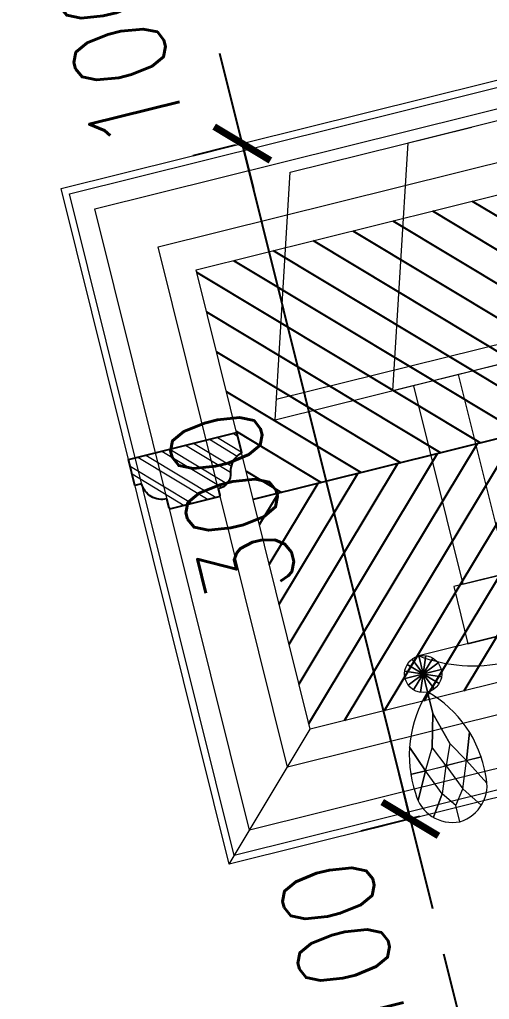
# Model space of a CAD drawing. Header units: inches. Extents: x 252212 to 296477, y 417293 to 492071.
# Drawn here: x 283335.3 to 283537.8, y 478430.5 to 478852.8 of the extents above; entities that cross this region are included whole.
import ezdxf

# ---------------------------------------------------------------- set-up
doc = ezdxf.new("R2010")
doc.units = ezdxf.units.IN
doc.header["$MEASUREMENT"] = 0
for name, color, linetype in [('8', 8, 'Continuous'), ('ELECTRICAL', 10, 'Continuous'), ('gypsum', 31, 'Continuous'), ('Layer2', 2, 'Continuous'), ('MARBLE HATCH', 251, 'Continuous'), ('WOOD LINES', 35, 'Continuous')]:
    doc.layers.add(name, color=color, linetype=linetype)
for name, color, linetype, lineweight in [('A-Dim-ID', 9, 'Continuous', 20), ('Glass', 4, 'Continuous', 0), ('Marble', 6, 'Continuous', 0)]:
    doc.layers.add(name, color=color, linetype=linetype, lineweight=lineweight)
doc.styles.add('ST9', font='romans.shx', dxfattribs={"width": 0.8})
doc.dimstyles.new('DIM-20', dxfattribs={"dimscale": 1000, "dimtxt": 0.044, "dimasz": 0.035, "dimexe": 0.022, "dimexo": 0.022, "dimgap": 0.022, "dimtad": 1, "dimdec": 0, "dimzin": 0, "dimdsep": 46, "dimtxsty": 'ST9', "dimblk1": 'ARCHTICK', "dimblk2": 'ARCHTICK', "dimsah": 1, "dimcen": 0.088, "dimdle": 0.04, "dimclrd": 256, "dimclre": 256, "dimclrt": 3, "dimadec": 0, "dimazin": 0, "dimtfac": 1, "dimtdec": 0, "dimtix": 1, "dimtofl": 0, "dimtmove": 1, "dimatfit": 3, "dimldrblk": 'CLOSED', "dimfxl": 1, "dimtolj": 1, "dimtzin": 0, "dimarcsym": 0})

# ---------------------------------------------------------------- blocks, each defined once
blk = doc.blocks.new('SECTION A AND B CEILING')
at = {"layer": '8'}
h = blk.add_hatch(dxfattribs=at)
h.set_pattern_fill('ANSI31', color=256, scale=100, style=0)
edge = h.paths.add_edge_path()
edge.add_line((113691.15, 11126.91), (116053.5, 11126.91))
edge.add_arc((116053.5, 10976.91), 150, 0, 90, ccw=False)
edge.add_line((116203.5, 10976.91), (116203.5, 10801.91))
edge.add_line((116203.5, 10801.91), (116115, 10801.91))
edge.add_line((116115, 10801.91), (116058.39, 10876.91))
edge.add_line((116058.39, 10876.91), (116019.32, 10876.91))
edge.add_line((116019.32, 10876.91), (116019.32, 10854.41))
edge.add_line((116019.32, 10854.41), (116028.32, 10854.41))
edge.add_line((116028.32, 10854.41), (116028.32, 10846.91))
edge.add_arc((116029.21, 10818.98), 27.95, 29.519, 91.8217, ccw=False)
edge.add_arc((116021.07, 10817.34), 35.93, 6.5273, 25.3967, ccw=False)
edge.add_arc((115725.48, 10783.27), 333.48, 4.7514, 6.5687, ccw=False)
edge.add_arc((116110.97, 10816.64), 53.47, 186.1636, 202.8448)
edge.add_arc((116077.99, 10803.75), 18.1, -154.2285, -83.169)
edge.add_line((116080.14, 10785.78), (116080.14, 10782.78))
edge.add_arc((116080.14, 10774.98), 7.8, 90, 308.4673)
edge.add_line((116085, 10768.87), (116085, 10759.87))
edge.add_arc((116085, 10738.87), 21, 0, 90, ccw=False)
edge.add_line((116106, 10738.87), (116155, 10738.87))
edge.add_line((116155, 10738.87), (116155, 10693.87))
edge.add_line((116155, 10693.87), (116275, 10693.87))
edge.add_line((116275, 10693.87), (116275, 10713.87))
edge.add_line((116275, 10713.87), (116295, 10713.87))
edge.add_line((116295, 10713.87), (116295, 10738.87))
edge.add_line((116295, 10738.87), (116228.5, 10738.87))
edge.add_line((116228.5, 10738.87), (116228.5, 10976.91))
edge.add_arc((116053.5, 10976.91), 175, 0, 90)
edge.add_line((116053.5, 11151.91), (113691.15, 11151.91))
edge.add_line((113691.15, 11151.91), (113166.49, 11151.91))
edge.add_arc((113166.49, 10976.91), 175, 90, 180)
edge.add_line((112991.49, 10976.91), (112991.49, 10738.87))
edge.add_line((112991.49, 10738.87), (112924.99, 10738.87))
edge.add_line((112924.99, 10738.87), (112924.99, 10713.87))
edge.add_line((112924.99, 10713.87), (112944.99, 10713.87))
edge.add_line((112944.99, 10713.87), (112944.99, 10693.87))
edge.add_line((112944.99, 10693.87), (113064.99, 10693.87))
edge.add_line((113064.99, 10693.87), (113064.99, 10738.87))
edge.add_line((113064.99, 10738.87), (113113.99, 10738.87))
edge.add_arc((113134.99, 10738.87), 21, 90, 180, ccw=False)
edge.add_line((113134.99, 10759.87), (113134.99, 10768.87))
edge.add_arc((113139.85, 10774.98), 7.8, -128.4673, 90)
edge.add_line((113139.85, 10782.78), (113139.85, 10785.78))
edge.add_arc((113142, 10803.75), 18.1, -96.831, -25.7715)
edge.add_arc((113109.02, 10816.64), 53.47, -22.8448, -6.1636)
edge.add_arc((113494.51, 10783.27), 333.48, 173.4313, 175.2486, ccw=False)
edge.add_arc((113198.92, 10817.34), 35.93, 154.6033, 173.4727, ccw=False)
edge.add_arc((113190.78, 10818.98), 27.95, 88.1783, 150.481, ccw=False)
edge.add_line((113191.67, 10846.91), (113191.67, 10854.41))
edge.add_line((113191.67, 10854.41), (113200.67, 10854.41))
edge.add_line((113200.67, 10854.41), (113200.67, 10876.91))
edge.add_line((113200.67, 10876.91), (113161.6, 10876.91))
edge.add_line((113161.6, 10876.91), (113104.99, 10801.91))
edge.add_line((113104.99, 10801.91), (113016.49, 10801.91))
edge.add_line((113016.49, 10801.91), (113016.49, 10976.91))
edge.add_arc((113166.49, 10976.91), 150, 90, 180, ccw=False)
edge.add_line((113166.49, 11126.91), (113691.15, 11126.91))
blk = doc.blocks.new('crystal ch 21')
at = {"layer": 'Glass', "color": 193, "lineweight": 0}
for p, q in [((38179.6, 39445.68), (38475.33, 39445.43)), ((38212.43, 39307.47), (38212.43, 39323.47)), ((38212.43, 39323.47), (38212.43, 39307.47)), ((38206.77, 39309.81), (38218.09, 39321.13)), ((38218.09, 39309.81), (38206.77, 39321.13)), ((38218.09, 39321.13), (38206.77, 39309.81)), ((38206.77, 39321.13), (38218.09, 39309.81)), ((38209.37, 39308.08), (38215.49, 39322.86)), ((38215.49, 39308.08), (38209.37, 39322.86)), ((38215.49, 39322.86), (38209.37, 39308.08)), ((38209.37, 39322.86), (38215.49, 39308.08)), ((38204.43, 39315.47), (38220.43, 39315.47)), ((38220.43, 39315.47), (38204.43, 39315.47)), ((38205.04, 39312.41), (38219.82, 39318.53)), ((38219.82, 39312.41), (38205.04, 39318.53)), ((38219.82, 39318.53), (38205.04, 39312.41)), ((38205.04, 39318.53), (38219.82, 39312.41)), ((38196.69, 39274.7), (38213.44, 39274.7)), ((38228.17, 39274.7), (38211.43, 39274.7))]:
    blk.add_line(p, q, dxfattribs=at)
for points in [[(38319.98, 39437.03), (38176.89, 39437.03), (38209.03, 39539.23), (38209.03, 39539.23), (38289.69, 39539.23)], [(38372.37, 39437.03), (38229.27, 39437.03), (38261.42, 39539.23), (38261.42, 39539.23), (38342.08, 39539.23), (38353.62, 39502.53)], [(38321.83, 39437.03), (38178.74, 39437.03)], [(38374.22, 39437.03), (38231.13, 39437.03)], [(38212.43, 39249.85), (38212.43, 39257.07), (38207.84, 39263.33), (38203.32, 39274.7), (38199.07, 39286.24), (38203.32, 39274.7), (38208.54, 39283.63), (38212.43, 39297.92), (38212.43, 39307.47), (38212.43, 39297.92), (38208.54, 39283.63), (38212.34, 39274.7), (38207.84, 39263.33), (38201.8, 39254.48), (38207.84, 39263.33), (38203.32, 39274.7), (38197.12, 39263.1), (38203.32, 39274.7), (38196.69, 39274.7), (38212.34, 39274.7)], [(38212.43, 39249.85), (38212.43, 39257.07), (38217.02, 39263.33), (38221.55, 39274.7), (38225.79, 39286.24), (38221.55, 39274.7), (38216.32, 39283.63), (38212.43, 39297.92), (38212.43, 39307.47), (38212.43, 39297.92), (38216.32, 39283.63), (38212.52, 39274.7), (38217.02, 39263.33), (38223.06, 39254.48), (38217.02, 39263.33), (38221.55, 39274.7), (38227.74, 39263.1), (38221.55, 39274.7), (38228.17, 39274.7), (38212.52, 39274.7)]]:
    blk.add_lwpolyline(points, dxfattribs=at)
for points in [[(38258.43, 39437.03), (38238.43, 39437.03), (38238.43, 39348.88), (38258.43, 39348.88)], [(38262.32, 39348.88), (38234.32, 39348.88), (38234.32, 39323.47), (38262.32, 39323.47)]]:
    blk.add_lwpolyline(points, close=True, dxfattribs=at)
blk.add_lwpolyline([(38284.43, 39323.47), (38212.43, 39323.47, 0.143523), (38248.43, 39311.69, 0.093471), (38274.44, 39317.98, 0.093471)], format="xyb", dxfattribs=at)
blk.add_circle((38212.43, 39315.47), 8, dxfattribs=at)
for centre, radius, start, end in [((38247.66, 39270.57), 51.02, 133.6719, 184.6189), ((38177.2, 39270.57), 51.02, 355.3811, 46.3281), ((38213.26, 39266.29), 16.46, 179.4032, 267.0984), ((38211.6, 39266.29), 16.46, 272.9016, 0.5968)]:
    blk.add_arc(centre, radius, start, end, dxfattribs=at)
blk = doc.blocks.new('_ARCHTICK')
at = {"color": 0, "linetype": 'ByBlock', "const_width": 0.15}
blk.add_lwpolyline([(-0.5, -0.5), (0.5, 0.5)], dxfattribs=at)
blk = doc.blocks.new('*D144')
at = {"layer": 'A-Dim-ID', "lineweight": -2, "transparency": 16777216}
for p, q in [((283887.62, 476965.35), (283518.23, 478450.02)), ((283521.46, 478409.61), (283506.54, 478405.89)), ((283871.53, 477002.57), (283856.61, 476998.86))]:
    blk.add_line(p, q, dxfattribs=at)
at = {"layer": 'Defpoints', "color": 0, "transparency": 16777216}
for p in [(283542.81, 478414.92, 0), (283527.89, 478411.21), (283892.88, 477007.88, 0)]:
    blk.add_point(p, dxfattribs=at)
at = {"layer": 'A-Dim-ID', "lineweight": -2, "transparency": 16777216, "xscale": 20, "yscale": 20, "zscale": 20}
for p, rotation in [((283527.89, 478411.21), 103.9714232829857), ((283877.96, 477004.17), 283.9714232829857)]:
    blk.add_blockref('_ARCHTICK', p, dxfattribs=dict(at, rotation=rotation))
at = {"layer": 'A-Dim-ID', "color": 3, "transparency": 16777216, "insert": (283662.17, 477697.55), "char_height": 40, "attachment_point": 5, "rotation": 103.9714, "style": 'ST9'}
blk.add_mtext('\\A1;1450', dxfattribs=at)
blk = doc.blocks.new('_CLOSED')
at = {"color": 0, "linetype": 'ByBlock'}
for p, q in [((-1, 0.167), (0, 0)), ((-1, 0.167), (-1, -0.167)), ((0, 0), (-1, -0.167)), ((0, 0), (-1, 0))]:
    blk.add_line(p, q, dxfattribs=at)
blk = doc.blocks.new('*D145')
at = {"layer": 'A-Dim-ID', "lineweight": -2, "transparency": 16777216}
for p, q in [((283503.74, 478508.26), (283498.92, 478527.67)), ((283492.32, 478505.42), (283482.4, 478502.95)), ((283527.89, 478411.21), (283532.72, 478391.8)), ((283519.9, 478409.22), (283506.54, 478405.89))]:
    blk.add_line(p, q, dxfattribs=at)
at = {"layer": 'Defpoints', "color": 0, "transparency": 16777216}
for p in [(283503.74, 478508.26), (283513.67, 478510.73, 0), (283541.25, 478414.53, 0)]:
    blk.add_point(p, dxfattribs=at)
at = {"layer": 'A-Dim-ID', "lineweight": -2, "transparency": 16777216, "xscale": 20, "yscale": 20, "zscale": 20}
for p, rotation in [((283503.74, 478508.26), 283.9714232829857), ((283527.89, 478411.21), 103.9714232829857)]:
    blk.add_blockref('_ARCHTICK', p, dxfattribs=dict(at, rotation=rotation))
at = {"layer": 'A-Dim-ID', "color": 3, "transparency": 16777216, "insert": (283475.06, 478449.59), "char_height": 40, "attachment_point": 5, "rotation": 103.9714, "style": 'ST9'}
blk.add_mtext('\\A1;100', dxfattribs=at)
blk = doc.blocks.new('*D146')
at = {"layer": 'A-Dim-ID', "lineweight": -2, "transparency": 16777216}
for p, q in [((283513.4, 478469.45), (283421.65, 478838.22)), ((283425.94, 478798.07), (283409.96, 478794.09)), ((283507.75, 478509.26), (283482.4, 478502.95))]:
    blk.add_line(p, q, dxfattribs=at)
at = {"layer": 'Defpoints', "color": 0, "transparency": 16777216}
for p in [(283447.28, 478803.38, 0), (283431.31, 478799.4), (283529.09, 478514.57, 0)]:
    blk.add_point(p, dxfattribs=at)
at = {"layer": 'A-Dim-ID', "lineweight": -2, "transparency": 16777216, "xscale": 20, "yscale": 20, "zscale": 20}
for p, rotation in [((283431.31, 478799.4), 103.9714232829857), ((283503.74, 478508.26), 283.9714232829857)]:
    blk.add_blockref('_ARCHTICK', p, dxfattribs=dict(at, rotation=rotation))
at = {"layer": 'A-Dim-ID', "color": 3, "transparency": 16777216, "insert": (283426.77, 478643.69), "char_height": 40, "attachment_point": 5, "rotation": 103.9714, "style": 'ST9'}
blk.add_mtext('\\A1;300', dxfattribs=at)
blk = doc.blocks.new('*D147')
at = {"layer": 'A-Dim-ID', "lineweight": -2, "transparency": 16777216}
for p, q in [((283407.16, 478896.48), (283402.33, 478915.89)), ((283404.14, 478895.73), (283385.81, 478891.17)), ((283428.29, 478798.65), (283409.96, 478794.09)), ((283431.31, 478799.4), (283436.14, 478780))]:
    blk.add_line(p, q, dxfattribs=at)
at = {"layer": 'Defpoints', "color": 0, "transparency": 16777216}
for p in [(283425.49, 478901.04, 0), (283407.16, 478896.48), (283449.64, 478803.96, 0)]:
    blk.add_point(p, dxfattribs=at)
at = {"layer": 'A-Dim-ID', "lineweight": -2, "transparency": 16777216, "xscale": 20, "yscale": 20, "zscale": 20}
for p, rotation in [((283407.16, 478896.48), 283.9714232829857), ((283431.31, 478799.4), 103.9714232829857)]:
    blk.add_blockref('_ARCHTICK', p, dxfattribs=dict(at, rotation=rotation))
at = {"layer": 'A-Dim-ID', "color": 3, "transparency": 16777216, "insert": (283378.48, 478837.8), "char_height": 40, "attachment_point": 5, "rotation": 103.9714, "style": 'ST9'}
blk.add_mtext('\\A1;100', dxfattribs=at)
blk = doc.blocks.new('*D150')
at = {"layer": 'A-Dim-ID', "lineweight": -2, "transparency": 16777216}
blk.add_line((282527.54, 477668.02), (285681.41, 478452.7), dxfattribs=at)
at = {"layer": 'Defpoints', "color": 0, "transparency": 16777216}
for p in [(285642.59, 478443.04, 0), (285642.59, 478443.04), (282566.35, 477677.68, 0)]:
    blk.add_point(p, dxfattribs=at)
at = {"layer": 'A-Dim-ID', "lineweight": -2, "transparency": 16777216, "xscale": 20, "yscale": 20, "zscale": 20}
for p, rotation in [((285642.59, 478443.04), 13.9714232829857), ((282566.35, 477677.68), 193.9714232829857)]:
    blk.add_blockref('_ARCHTICK', p, dxfattribs=dict(at, rotation=rotation))
at = {"layer": 'A-Dim-ID', "color": 3, "transparency": 16777216, "insert": (284094.33, 478101.11), "char_height": 40, "attachment_point": 5, "rotation": 13.9714, "style": 'ST9'}
blk.add_mtext('\\A1;3170', dxfattribs=at)

msp = doc.modelspace()

# ---------------------------------------------------------------- hatches: boundary and pattern name
at = {"layer": 'MARBLE HATCH', "lineweight": 0}
h = msp.add_hatch(dxfattribs=at)
h.set_pattern_fill('ANSI32', color=256, scale=20, angle=103.9714)
h.set_pattern_definition([(148.971423, (412462.864, 475213.4084), (-3.86599147, -6.42682736), []), (148.971423, (412462.011, 475216.839), (-3.86599147, -6.42682736), [])])
edge = h.paths.add_edge_path()
edge.add_arc((283396.66, 478654.95), 9, 193.9714, 238.9714, ccw=False)
edge.add_line((283387.93, 478652.78), (283385.01, 478652.05))
edge.add_line((283385.01, 478652.05), (283382.24, 478663.21))
edge.add_line((283382.24, 478663.21), (283428.82, 478674.8))
edge.add_line((283428.82, 478674.8), (283430.92, 478666.35))
edge.add_arc((283430.38, 478666.21), 0.556, -73.3745, 14.6102, ccw=False)
edge.add_arc((283434.64, 478658.37), 8.38, 119.2759, 184.4027)
edge.add_arc((283419.66, 478657.08), 6.65, -78.918, 5.5322, ccw=False)
edge.add_line((283420.94, 478650.56), (283421.62, 478647.83))
edge.add_arc((283421.07, 478647.69), 0.562, -76.0286, 13.9714, ccw=False)
edge.add_line((283421.21, 478647.14), (283400.46, 478641.98))
edge.add_arc((283400.33, 478642.53), 0.562, 193.9714, 283.9714, ccw=False)
edge.add_line((283399.78, 478642.39), (283398.83, 478646.21))
edge.add_arc((283397.91, 478663.32), 17.13, 249.87, 273.0728, ccw=False)
at = {"layer": 'WOOD LINES'}
h = msp.add_hatch(dxfattribs=at)
h.set_pattern_fill('ANSI31', color=256, scale=100, angle=90, style=0)
h.set_pattern_definition([(148.971423, (268447.514, 421679.627), (-6.443319, -10.711379), [])])
h.paths.add_polyline_path([(283411.36, 478744.98), (283903.46, 478867.41), (283928.09, 478768.42), (283435.99, 478645.99)])
h = msp.add_hatch(dxfattribs=at)
h.set_pattern_fill('ANSI31', color=256, scale=100, style=0)
h.set_pattern_definition([(58.971423, (268447.514, 421679.627), (-10.711379, 6.443319), [])])
h.paths.add_polyline_path([(283435.99, 478645.99), (283928.09, 478768.42), (283952.72, 478669.43), (283460.61, 478547)])

# ---------------------------------------------------------------- linework, layer by layer
at = {"layer": 'Layer2', "elevation": 0}
msp.add_lwpolyline([(283387.93, 478652.78), (283385.01, 478652.05), (283382.24, 478663.21), (283428.82, 478674.8), (283430.92, 478666.35, -0.403949), (283430.54, 478665.68, 0.292074), (283426.28, 478657.73, -0.386119), (283420.94, 478650.56), (283421.62, 478647.83, -0.414214), (283421.21, 478647.14), (283400.46, 478641.98, -0.414214), (283399.78, 478642.39), (283398.83, 478646.21, -0.414214), (283387.93, 478652.78, 0.414214)], format="xyb", dxfattribs=at)
at = {"layer": 'Marble', "ltscale": 1000}
msp.add_line((283425.62, 478488.83, 0), (283460.61, 478547, 0), dxfattribs=at)
at = {"layer": 'Marble', "ltscale": 1000, "elevation": 0}
for points in [[(283353.19, 478779.97), (284429.95, 479047.87), (284502.39, 478756.72), (283425.62, 478488.83)], [(283356.82, 478777.78), (284427.77, 479044.23), (284498.75, 478758.91), (283427.81, 478492.46)], [(283367.73, 478771.22), (284421.21, 479033.32), (284487.85, 478765.47), (283434.37, 478503.37)], [(283395, 478754.82), (284404.8, 479006.06), (284460.58, 478781.87), (283450.77, 478530.64)], [(283411.36, 478744.98), (284394.96, 478989.7), (284444.22, 478791.71), (283460.61, 478547)]]:
    msp.add_lwpolyline(points, close=True, dxfattribs=at)
at = {"layer": 'WOOD LINES'}
msp.add_line((284419.59, 478890.71, 0), (283435.99, 478645.99, 0), dxfattribs=at)

# ---------------------------------------------------------------- block references
at = {"layer": 'ELECTRICAL', "rotation": 13.97142328298568}
msp.add_blockref('crystal ch 21', (255919.56, 431192.44, 0), dxfattribs=at)
at = {"layer": 'gypsum', "color": 0, "xscale": -1, "rotation": 13.97142328298562}
msp.add_blockref('SECTION A AND B CEILING', (397669.23, 496304.81, 0), dxfattribs=at)

# ---------------------------------------------------------------- dimensions: what is measured, and where the dimension line sits
at = {"layer": 'A-Dim-ID'}
for base, p1, p2, angle, picture, middle in [((283407.16, 478896.48, 0), (283449.64, 478803.96, 0), (283425.49, 478901.04, 0), 103.9714, '*D147', (283378.48, 478837.8, 0)), ((283431.31, 478799.4, 0), (283529.09, 478514.57, 0), (283447.28, 478803.38, 0), 103.9714, '*D146', (283426.77, 478643.69, 0)), ((283503.74, 478508.26, 0), (283541.25, 478414.53, 0), (283513.67, 478510.73, 0), 103.9714, '*D145', (283475.06, 478449.59, 0)), ((285642.59, 478443.04, 0), (282566.35, 477677.68, 0), (285642.59, 478443.04, 0), 13.9714, '*D150', (284094.33, 478101.11, 0)), ((283527.89, 478411.21, 0), (283892.88, 477007.88, 0), (283542.81, 478414.92, 0), 103.9714, '*D144', (283662.17, 477697.55, 0))]:
    dim = msp.add_linear_dim(base=base, p1=p1, p2=p2, angle=angle, dimstyle='DIM-20', override={"dimtxt": 0.04, "dimasz": 0.02}, dxfattribs=at)
    dim.commit()
    dim.dimension.update_dxf_attribs({"geometry": picture, "text_midpoint": middle})

doc.saveas('drawing.dxf')
